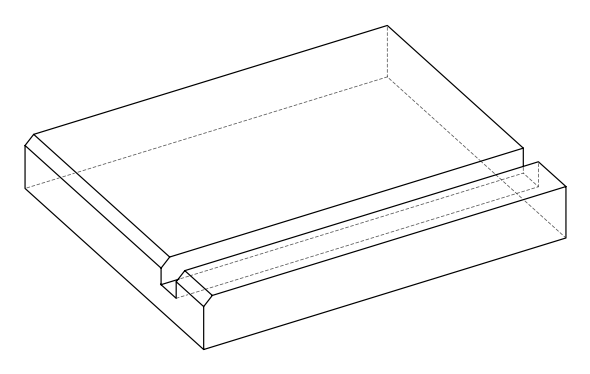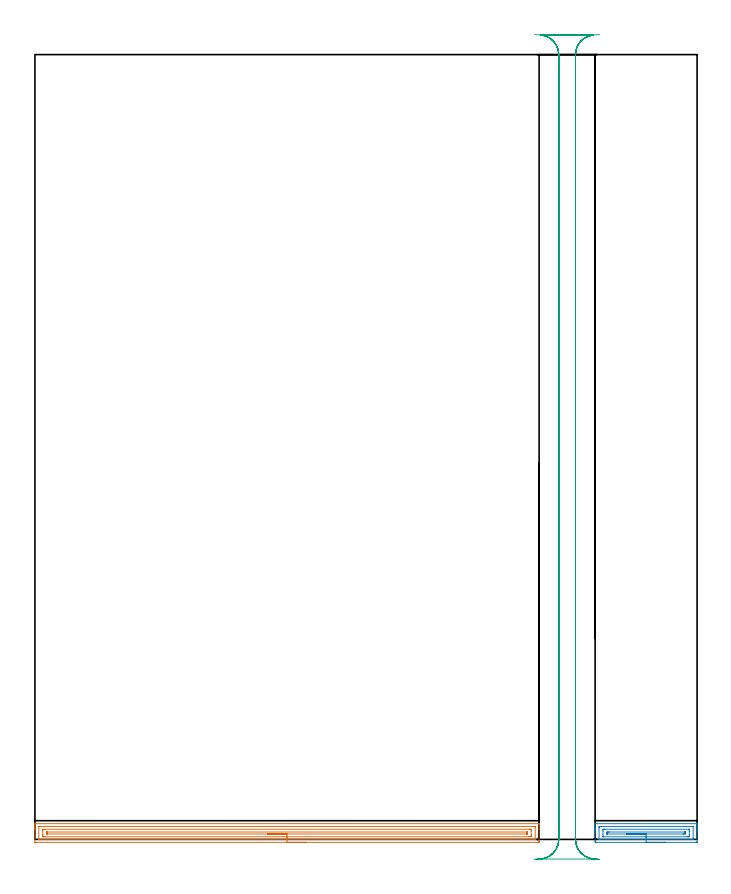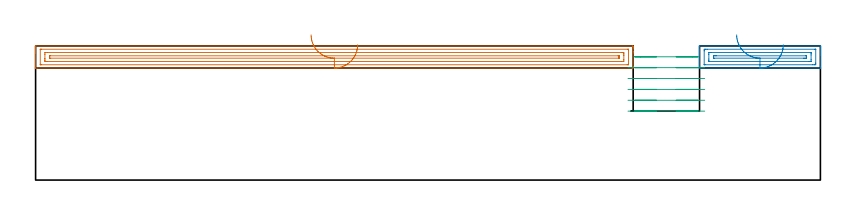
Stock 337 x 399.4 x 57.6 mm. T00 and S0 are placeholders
(PLAN: 3 operations, 1 tool changes, 21.1 min)
(1 AREA_MILL | FG_CHAMFER_SURFACE | UGT0205_001 | 8.41 min | 11835 mm3)
(2 AREA_MILL_1 | FG_CHAMFER_SURFACE_1 | UGT0205_001 | 1.86 min | 2596 mm3)
(3 MILL_RECTANGULAR_SLOT | SLOT_RECTANGULAR | UGT0201_136 | Follow Part, ap 5, ae 75% | 10.87 min | 318231 mm3)
(TOOL UGT0205_001 | Chamfer Mill 20 x 3 x 45 deg. | D20 FL50 Z2)
(TOOL UGT0201_136 | Carbide End Mill 20.0 | D20 FL30 Z4)
(OP 1 AREA_MILL)
G17 G21 G94 G90
T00 M6
G54
G17 G0 G90 X138.3 Y-1.5 S1061 M3
G43 Z67.6 H0
Z58.1
G94 G1 X138.262 Z57.228 F250.
X138.148 Z56.364
X137.959 Z55.512
X137.697 Z54.68
X137.363 Z53.874
X136.96 Z53.1
X136.492 Z52.364
X135.96 Z51.672
X135.371 Z51.029
X134.728 Z50.44
X134.036 Z49.909
X133.3 Z49.44
X132.526 Z49.037
X131.72 Z48.703
X130.888 Z48.441
X130.036 Z48.252
X129.172 Z48.138
X128.3 Z48.1
X0.612
X0.092 Y-1.495 Z48.103
X0.01 Y-1.492 Z48.106
X0. Y-1.404 Z48.193
Y5.001 Z54.595
Y5.553 Z55.149
Y5.877 Z55.473
Y6.428 Z56.024
Y6.753 Z56.348
Y7.402 Z57.002
Y7.725 Z57.324
X0.003 Y7.865 Z57.457
X0.01 Y7.998 Z57.588
X0.166 Y8. Z57.6
X256.434
X256.59 Y7.998 Z57.588
X256.597 Y7.865 Z57.457
X256.6 Y7.725 Z57.324
Y7.402 Z57.002
Y6.753 Z56.348
Y5.552 Z55.149
Y5.001 Z54.595
Y-0.853 Z48.744
X256.596 Y-1.129 Z48.469
X256.59 Y-1.493 Z48.105
X256.363 Y-1.496 Z48.102
X255.988 Y-1.5 Z48.1
X128.3
Y-0.086 Z49.514
X2.398
X2.226 Y-0.085 Z49.515
X2.049 Y-0.081 Z49.519
X2.013 Y-0.079 Z49.521
X2.007 Y-0.056 Z49.544
X2.003 Y-0.026 Z49.574
X2. Y0.137 Z49.737
X2.001 Y6.397 Z55.997
X2.005 Y6.501 Z56.101
X2.01 Y6.568 Z56.168
X2.02 Y6.579 Z56.179
X2.038 Y6.581 Z56.181
X2.398 Y6.585 Z56.185
X2.568 Y6.586 Z56.186
X254.202
X254.374 Y6.585 Z56.185
X254.551 Y6.581 Z56.181
X254.587 Y6.579 Z56.179
X254.593 Y6.556 Z56.156
X254.596 Y6.526 Z56.126
X254.6 Y6.363 Z55.963
X254.599 Y0.102 Z49.702
X254.595 Y-0.001 Z49.599
X254.59 Y-0.069 Z49.531
X254.58 Y-0.079 Z49.521
X254.562 Y-0.081 Z49.519
X254.202 Y-0.085 Z49.515
X254.032 Y-0.086 Z49.514
X128.3
Y1.328 Z50.928
X5.077 Y1.329 Z50.929
X4.356 Y1.33 Z50.93
X4.184 Y1.332 Z50.932
X4.02 Y1.335 Z50.935
X4.01 Y1.499 Z51.099
X4.003 Y1.676 Z51.276
X4. Y2.374 Z51.974
Y2.554 Z52.154
X4.001 Y4.305 Z53.905
X4.01 Y5.001 Z54.601
X4.017 Y5.164 Z54.764
X5.077 Y5.171 Z54.771
X251.523
X252.244 Y5.17 Z54.77
X252.416 Y5.168 Z54.768
X252.58 Y5.165 Z54.765
X252.59 Y5.001 Z54.601
X252.597 Y4.824 Z54.424
X252.6 Y4.126 Z53.726
Y3.946 Z53.546
X252.599 Y2.195 Z51.795
X252.59 Y1.499 Z51.099
X252.582 Y1.336 Z50.936
X251.523 Y1.329 Z50.929
X128.3 Y1.328 Z50.928
Y2.743 Z52.343
X6.487
X6.136 Y2.744 Z52.344
X6.075 Y2.746 Z52.346
X6.018 Y2.749 Z52.349
X6.01 Y2.831 Z52.431
X6. Y3.22 Z52.82
Y3.25 Z52.85
X6.003 Y3.673 Z53.273
X6.006 Y3.725 Z53.325
X6.009 Y3.746 Z53.346
X6.036 Y3.75 Z53.35
X6.173 Y3.755 Z53.355
X6.346 Y3.757 Z53.357
X250.113
X250.464 Y3.756 Z53.356
X250.525 Y3.754 Z53.354
X250.582 Y3.751 Z53.351
X250.59 Y3.669 Z53.269
X250.6 Y3.28 Z52.88
Y3.25 Z52.85
X250.597 Y2.827 Z52.427
X250.594 Y2.775 Z52.375
X250.591 Y2.754 Z52.354
X250.563 Y2.75 Z52.35
X250.427 Y2.746 Z52.346
X250.254 Y2.743 Z52.343
X128.3
X127.428 Z52.381
X126.564 Z52.495
X125.712 Z52.683
X124.88 Z52.946
X124.074 Z53.28
X123.3 Z53.682
X122.564 Z54.151
X121.872 Z54.682
X121.229 Z55.272
X120.64 Z55.915
X120.108 Z56.607
X119.64 Z57.343
X119.237 Z58.117
X118.903 Z58.923
X118.641 Z59.755
X118.452 Z60.606
X118.338 Z61.471
X118.3 Z62.343
G0 Z67.6
M5
M2
(OP 2 AREA_MILL_1)
G17 G21 G94 G90
T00 M6
G54
G17 G0 G90 X321.05 Y-1.5 S1061 M3
G43 Z67.6 H0
Z58.1
G94 G1 X321.012 Z57.228 F250.
X320.898 Z56.364
X320.709 Z55.512
X320.447 Z54.68
X320.113 Z53.874
X319.71 Z53.1
X319.242 Z52.364
X318.71 Z51.672
X318.121 Z51.029
X317.478 Z50.44
X316.786 Z49.909
X316.05 Z49.44
X315.276 Z49.037
X314.47 Z48.703
X313.638 Z48.441
X312.786 Z48.252
X311.922 Z48.138
X311.05 Z48.1
X285.676
X285.303 Y-1.496 Z48.102
X285.11 Y-1.492 Z48.105
X285.1 Y-1.129 Z48.468
Y4.126 Z53.72
Y4.745 Z54.342
Y5.001 Z54.598
Y5.62 Z55.217
Y5.877 Z55.473
Y6.391 Z55.99
Y7.783 Z57.381
X285.103 Y7.894 Z57.486
X285.11 Y7.997 Z57.589
X285.231 Y8. Z57.6
X336.869
X336.99 Y7.997 Z57.589
X336.997 Y7.894 Z57.486
X337. Y7.782 Z57.381
Y7.115 Z56.714
Y6.391 Z55.99
Y5.877 Z55.473
Y5.62 Z55.217
Y5.001 Z54.598
Y4.745 Z54.342
Y4.126 Z53.72
Y-1.129 Z48.468
X336.996 Y-1.442 Z48.155
X336.99 Y-1.492 Z48.105
X336.939 Y-1.499 Z48.099
X336.424 Y-1.5 Z48.1
X311.05
Y-0.086 Z49.514
X287.456 Y-0.085 Z49.515
X287.285 Y-0.084 Z49.516
X287.131 Y-0.079 Z49.521
X287.109 Y-0.072 Z49.528
X287.104 Y-0.053 Z49.547
X287.101 Y-0.033 Z49.567
X287.1 Y5.877 Z55.477
X287.102 Y6.226 Z55.826
X287.11 Y6.571 Z56.171
X287.456 Y6.582 Z56.182
X287.628 Y6.584 Z56.184
X288.347 Y6.586 Z56.186
X334.644 Y6.585 Z56.185
X334.816 Y6.584 Z56.184
X334.969 Y6.579 Z56.179
X334.991 Y6.571 Z56.171
X334.996 Y6.553 Z56.153
X334.999 Y6.532 Z56.132
X335. Y0.623 Z50.223
X334.998 Y0.274 Z49.874
X334.99 Y-0.071 Z49.529
X334.644 Y-0.082 Z49.518
X334.472 Y-0.085 Z49.515
X333.753 Y-0.086 Z49.514
X311.05
Y1.328 Z50.928
X289.237 Y1.329 Z50.929
X289.179 Y1.33 Z50.93
X289.134 Y1.333 Z50.933
X289.112 Y1.335 Z50.935
X289.109 Y1.364 Z50.964
X289.103 Y1.499 Z51.099
X289.101 Y1.633 Z51.233
X289.1 Y2.374 Z51.974
Y4.26 Z53.86
X289.104 Y5.001 Z54.601
X289.108 Y5.128 Z54.728
X289.116 Y5.165 Z54.765
X289.151 Y5.167 Z54.767
X289.237 Y5.169 Z54.769
X289.955 Y5.171 Z54.771
X290.127
X332.863
X332.921 Y5.17 Z54.77
X332.966 Y5.167 Z54.767
X332.988 Y5.165 Z54.765
X332.991 Y5.136 Z54.736
X332.997 Y5.001 Z54.601
X332.999 Y4.867 Z54.467
X333. Y4.126 Z53.726
Y2.24 Z51.84
X332.996 Y1.499 Z51.099
X332.992 Y1.372 Z50.972
X332.984 Y1.335 Z50.935
X332.949 Y1.333 Z50.933
X332.863 Y1.331 Z50.931
X332.145 Y1.329 Z50.929
X331.973 Y1.328 Z50.928
X311.05
Y2.743 Z52.343
X291.533
X291.207 Y2.745 Z52.345
X291.142 Y2.747 Z52.347
X291.118 Y2.749 Z52.349
X291.11 Y2.773 Z52.373
X291.107 Y2.852 Z52.452
X291.1 Y3.169 Z52.769
X291.11 Y3.74 Z53.34
X291.221 Y3.75 Z53.35
X291.396 Y3.753 Z53.353
X291.908 Y3.756 Z53.356
X292.283 Y3.757 Z53.357
X330.567
X330.893 Y3.755 Z53.355
X330.958 Y3.753 Z53.353
X330.982 Y3.751 Z53.351
X330.99 Y3.726 Z53.326
X330.993 Y3.648 Z53.248
X331. Y3.331 Z52.931
X330.99 Y2.76 Z52.36
X330.879 Y2.75 Z52.35
X330.704 Y2.747 Z52.347
X330.192 Y2.744 Z52.344
X329.817 Y2.743 Z52.343
X311.05
X310.178 Z52.381
X309.314 Z52.495
X308.462 Z52.683
X307.63 Z52.946
X306.824 Z53.28
X306.05 Z53.682
X305.314 Z54.151
X304.622 Z54.682
X303.979 Z55.272
X303.39 Z55.915
X302.858 Z56.607
X302.39 Z57.343
X301.987 Z58.117
X301.653 Z58.923
X301.391 Z59.755
X301.202 Z60.606
X301.088 Z61.471
X301.05 Z62.343
G0 Z67.6
M5
M2
(OP 3 MILL_RECTANGULAR_SLOT)
G17 G21 G94 G90
T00 M6
G54
G17 G0 G90 X284.809 Y-10.436 S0 M3
G43 Z67.6 H0
Z52.933
G94 G1 X281.961 Y-9.495 F250.
G2 X275.1 Y0. R10. F500.
G1 Y399.4
G2 X284.326 Y409.37 R10.
G1 Y409.4
X257.374
Y409.37
G2 X266.6 Y399.4 R10.
G1 Y0.
G2 X259.737 Y-9.495 R10.
G1 X256.889 Y-10.436 F250.
G0 Z67.6
X254.383 Y409.602
Z48.267
G1 X257.374 Y409.37
G2 X266.6 Y399.4 R10. F500.
G1 Y0.
G2 X257.374 Y-9.97 R10.
G1 Y-10.
X284.326
Y-9.97
G2 X275.1 Y0. R10.
G1 Y399.4
G2 X284.326 Y409.37 R10.
G1 X287.317 Y409.602 F250.
G0 Z67.6
Y-10.202
Z43.6
G1 X284.326 Y-9.97
G2 X275.1 Y0. R10. F500.
G1 Y399.4
G2 X284.326 Y409.37 R10.
G1 Y409.4
X257.374
Y409.37
G2 X266.6 Y399.4 R10.
G1 Y0.
G2 X257.374 Y-9.97 R10.
G1 X254.383 Y-10.202 F250.
G0 X287.317 Z38.933
G1 X284.326 Y-9.97
G2 X275.1 Y0. R10. F500.
G1 Y399.4
G2 X284.326 Y409.37 R10.
G1 Y409.4
X257.374
Y409.37
G2 X266.6 Y399.4 R10.
G1 Y0.
G2 X257.374 Y-9.97 R10.
G1 X254.383 Y-10.202 F250.
G0 X287.317 Z34.267
G1 X284.326 Y-9.97
G2 X275.1 Y0. R10. F500.
G1 Y399.4
G2 X284.326 Y409.37 R10.
G1 Y409.4
X257.374
Y409.37
G2 X266.6 Y399.4 R10.
G1 Y0.
G2 X257.374 Y-9.97 R10.
G1 X254.383 Y-10.202 F250.
G0 X287.317 Z29.6
G1 X284.326 Y-9.97
G2 X275.1 Y0. R10. F500.
G1 Y399.4
G2 X284.326 Y409.37 R10.
G1 Y409.4
X257.374
Y409.37
G2 X266.6 Y399.4 R10.
G1 Y0.
G2 X257.374 Y-9.97 R10.
G1 X254.383 Y-10.202 F250.
G0 Z67.6
M5
M2
